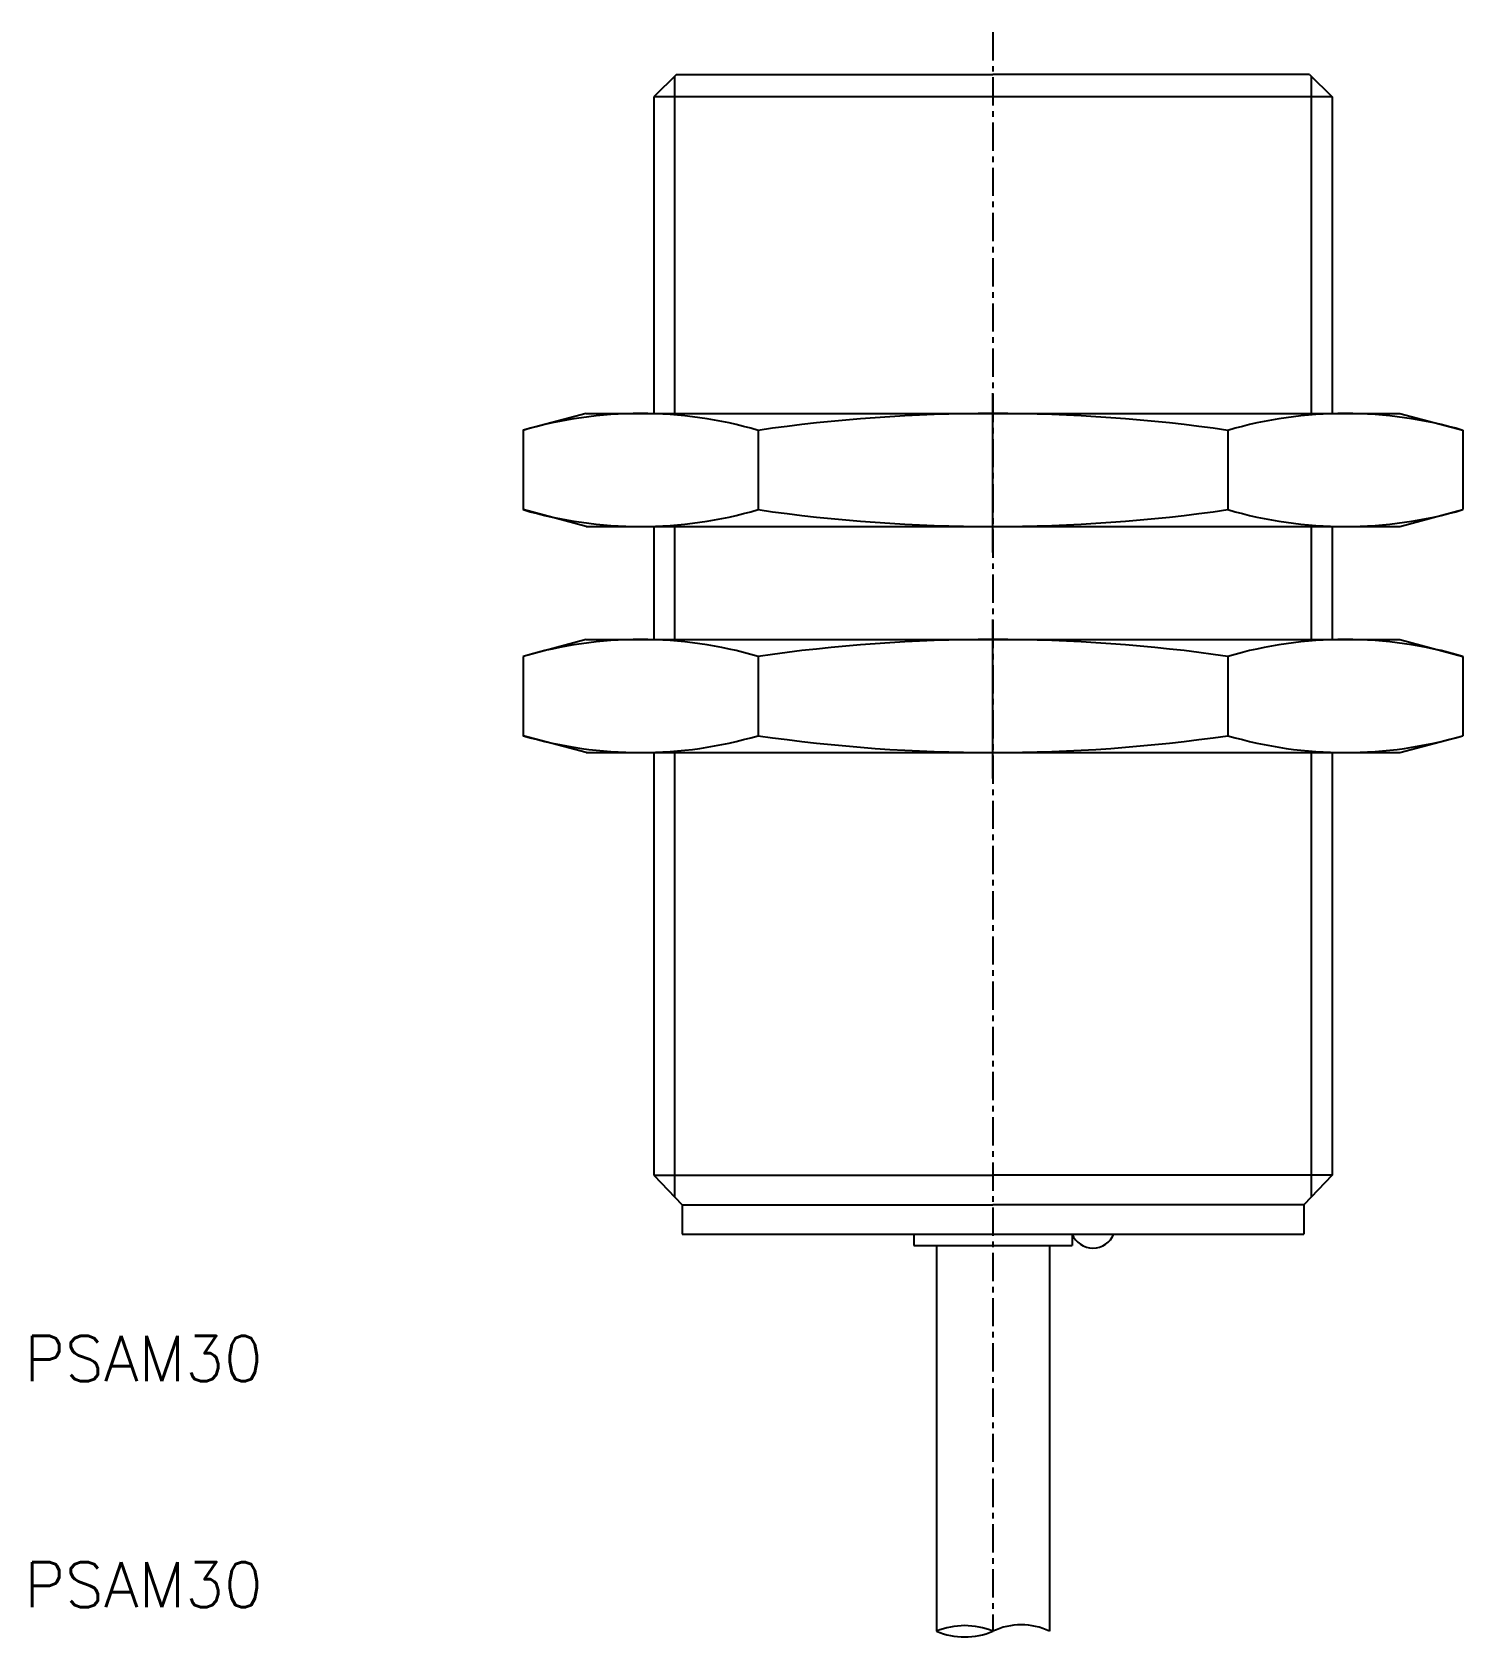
# Model space of a CAD drawing. Extents: x -42.5 to 20.8, y -69.1 to 1.9.
import ezdxf

# ---------------------------------------------------------------- set-up
doc = ezdxf.new("R2010")
doc.units = 0
doc.linetypes.add('CENTER', pattern=[2, 1.25, -0.25, 0.25, -0.25])
doc.layers.get('0').update_dxf_attribs({"linetype": 'CONTINUOUS'})
doc.layers.add('CENTER', color=1, linetype='CENTER')
doc.styles.get("Standard").update_dxf_attribs({"font": 'txt', "bigfont": 'bigfont.shx'})

msp = doc.modelspace()

# ---------------------------------------------------------------- linework, layer by layer
at = {"color": 7, "linetype": 'CONTINUOUS'}
for p, q in [((-14, 0), (-15, -1)), ((-14, 0), (0, 0)), ((14, 0), (0, 0)), ((14, 0), (15, -1)), ((15, -1), (-15, -1)), ((-15, -1), (-15, -15)), ((15, -1), (15, -15)), ((-18, -15), (-20.785, -15.746)), ((-18, -15), (18, -15)), ((18, -15), (20.785, -15.746)), ((-20.785, -15.746), (-20.785, -19.254)), ((-10.392, -15.746), (-10.392, -19.254)), ((10.392, -15.746), (10.392, -19.254)), ((20.785, -15.746), (20.785, -19.254)), ((-18, -20), (-20.785, -19.254)), ((18, -20), (20.785, -19.254)), ((-18, -20), (18, -20)), ((-15, -20), (-15, -25)), ((15, -20), (15, -25)), ((-18, -25), (-20.785, -25.746)), ((-18, -25), (18, -25)), ((18, -25), (20.785, -25.746)), ((-20.785, -25.746), (-20.785, -29.254)), ((-10.392, -25.746), (-10.392, -29.254)), ((10.392, -25.746), (10.392, -29.254)), ((20.785, -25.746), (20.785, -29.254)), ((-18, -30), (-20.785, -29.254)), ((18, -30), (20.785, -29.254)), ((-18, -30), (18, -30)), ((-15, -30), (-15, -48.7)), ((15, -30), (15, -48.7)), ((-15, -48.7), (-13.75, -50)), ((-15, -48.7), (0, -48.7)), ((15, -48.7), (0, -48.7)), ((15, -48.7), (13.75, -50)), ((-13.75, -50), (-13.75, -51.3)), ((-13.75, -50), (0, -50)), ((13.75, -50), (0, -50)), ((13.75, -50), (13.75, -51.3)), ((-13.75, -51.3), (-3.5, -51.3)), ((-3.5, -51.3), (5.346, -51.3)), ((-3.5, -51.3), (-3.5, -51.8)), ((-3.5, -51.8), (-2.5, -51.8)), ((-2.5, -51.8), (2.5, -51.8)), ((-2.5, -51.8), (-2.5, -68.871)), ((2.5, -51.8), (2.5, -68.871)), ((2.5, -51.8), (3.5, -51.8)), ((3.5, -51.3), (3.5, -51.8)), ((5.346, -51.3), (13.75, -51.3))]:
    msp.add_line(p, q, dxfattribs=at)
at = {"color": 3, "linetype": 'CONTINUOUS'}
for p, q in [((-14.08, -0.08), (-14.08, -15)), ((14.08, -0.08), (14.08, -15)), ((0, -21.143), (0, -14.108)), ((-14.08, -20), (-14.08, -25)), ((14.08, -20), (14.08, -25)), ((0, -31.143), (0, -24.108)), ((-14.08, -30), (-14.08, -49.657)), ((14.08, -30), (14.08, -49.657))]:
    msp.add_line(p, q, dxfattribs=at)
at = {"color": 7, "linetype": 'CONTINUOUS'}
for centre, radius, start, end in [((-15.588, -33.466), 18.466, 73.65711, 106.34289), ((0, -87.746), 72.746, 81.78679, 98.21321), ((15.588, -33.466), 18.466, 73.65711, 106.34289), ((-15.588, -1.534), 18.466, 253.65711, 286.34289), ((0, 52.746), 72.746, 261.78679, 278.21321), ((15.588, -1.534), 18.466, 253.65711, 286.34289), ((-15.588, -43.466), 18.466, 73.65711, 106.34289), ((0, -97.746), 72.746, 81.78679, 98.21321), ((15.588, -43.466), 18.466, 73.65711, 106.34289), ((-15.588, -11.534), 18.466, 253.65711, 286.34289), ((0, 42.746), 72.746, 261.78679, 278.21321), ((15.588, -11.534), 18.466, 253.65711, 286.34289), ((4.423, -50.916), 1, 202.5964, 337.4036), ((-1.25, -71.888), 3.266, 67.49933, 112.50067), ((1.25, -71.441), 2.858, 64.06422, 115.93578), ((-1.25, -65.853), 3.266, 247.49933, 292.50067)]:
    msp.add_arc(centre, radius, start, end, dxfattribs=at)
at = {"layer": 'CENTER', "color": 1, "linetype": 'CENTER'}
msp.add_line((0, 1.87), (0, -68.871), dxfattribs=at)

# ---------------------------------------------------------------- texts
at = {"color": 7, "linetype": 'CONTINUOUS'}
for p in [(-42.842, -57.807), (-42.842, -67.807)]:
    msp.add_text('PSAM30', height=2, dxfattribs=at).set_placement(p)

doc.saveas('drawing.dxf')
